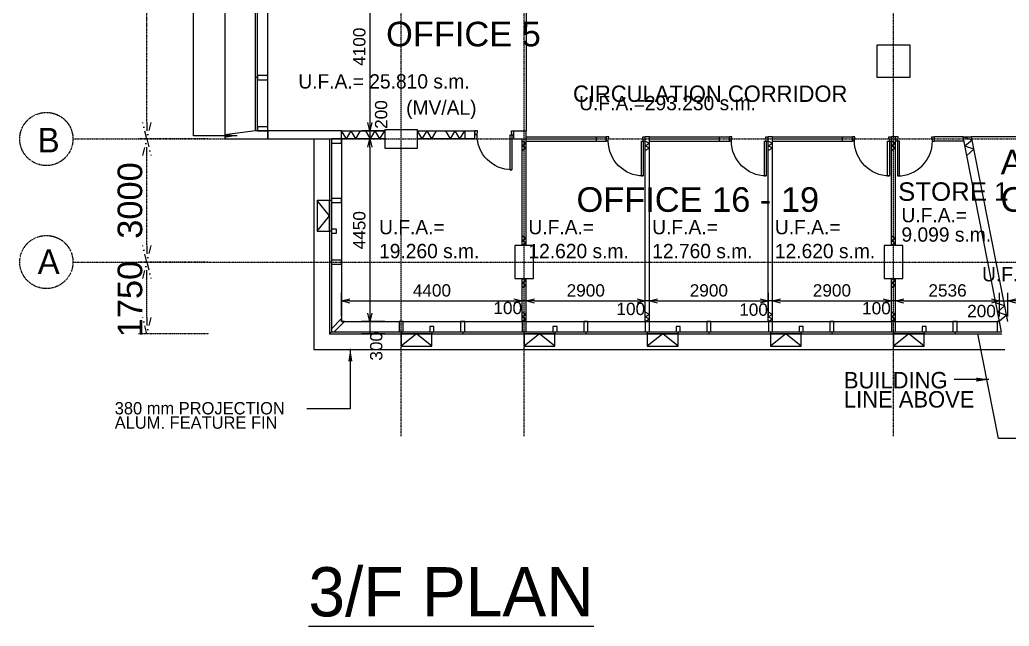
# Model space of a CAD drawing. Header units: millimetres. Extents: x 493 to 50177, y 313 to 55316.
# Drawn here: x 493 to 24610, y 1305 to 16092 of the extents above; entities that cross this region are included whole.
import ezdxf

# ---------------------------------------------------------------- set-up
doc = ezdxf.new("R2010")
doc.units = ezdxf.units.MM
doc.linetypes.add('DASHDOT', pattern=[1, 0.5, -0.25, 0, -0.25])
doc.layers.get('0').update_dxf_attribs({"color": 8})
doc.layers.get('Defpoints').update_dxf_attribs({"color": 8})
for name, color, linetype in [('DLN020__', 8, 'DASHDOT'), ('DLN030', 8, 'Continuous'), ('DLN040__', 8, 'Continuous'), ('DLN041_1', 8, 'Continuous'), ('DLN041__', 8, 'Continuous'), ('DLN061__1', 8, 'Continuous'), ('DLN210__', 8, 'Continuous'), ('DLN220__', 8, 'Continuous'), ('DLN280__', 8, 'Continuous'), ('DLN314__', 8, 'Continuous'), ('DLN324__', 8, 'Continuous'), ('DLN325__', 8, 'Continuous'), ('FITDOOR', 8, 'Continuous')]:
    doc.layers.add(name, color=color, linetype=linetype)
doc.styles.add('SWIS721LT450', font='swissl.ttf')
doc.styles.add('SWIS721LT750', font='swissl.ttf')
doc.styles.add('test_IAS_STRUCTURE$0$A_IAS_GRID$0$Standard', font='txt')
doc.dimstyles.new('INTDIM', dxfattribs={"dimscale": 200, "dimtxt": 2.25, "dimasz": 1.5, "dimexe": 1, "dimexo": 0, "dimgap": 1, "dimtad": 1, "dimdec": 0, "dimrnd": 1, "dimzin": 1, "dimdsep": 46, "dimtxsty": 'SWIS721LT450', "dimcen": 1, "dimclrd": 256, "dimclre": 256, "dimclrt": 256, "dimaunit": 1, "dimadec": 3, "dimazin": 0, "dimtfac": 1, "dimtdec": 0, "dimtix": 1, "dimtmove": 2, "dimatfit": 0, "dimfxl": 1, "dimtolj": 1, "dimtzin": 0, "dimarcsym": 0})

# ---------------------------------------------------------------- blocks, each defined once
blk = doc.blocks.new('DIMARR')
for p, q in [((-1, 0.25), (0, 0)), ((-1, 0), (0, 0)), ((0, 0), (-1, -0.25))]:
    blk.add_line(p, q)
blk = doc.blocks.new('*D235')
at = {"layer": 'Defpoints', "color": 0, "transparency": 16777216}
for p in [(3590, 13185), (5299, 13185), (5299, 10185)]:
    blk.add_point(p, dxfattribs=at)
at = {"layer": 'DLN020__', "lineweight": -2, "transparency": 16777216}
for p, q in [((5099, 13185), (3390, 13185)), ((3590, 10585), (3590, 12785)), ((5099, 10185), (3390, 10185))]:
    blk.add_line(p, q, dxfattribs=at)
at = {"layer": 'DLN020__', "lineweight": -2, "transparency": 16777216, "xscale": 400, "yscale": 400, "zscale": 400}
for p, rotation in [((3590, 13185), 90), ((3590, 10185), 270)]:
    blk.add_blockref('DIMARR', p, dxfattribs=dict(at, rotation=rotation))
at = {"layer": 'DLN020__', "transparency": 16777216, "insert": (3182, 11685), "char_height": 600, "attachment_point": 5, "rotation": 90, "style": 'SWIS721LT450'}
blk.add_mtext('\\A1;3000', dxfattribs=at)
blk = doc.blocks.new('*D236')
at = {"layer": 'Defpoints', "color": 0, "transparency": 16777216}
for p in [(3590, 22185), (5299, 22185), (5299, 13185)]:
    blk.add_point(p, dxfattribs=at)
at = {"layer": 'DLN020__', "lineweight": -2, "transparency": 16777216}
for p, q in [((5099, 22185), (3390, 22185)), ((3590, 13585), (3590, 21785)), ((5099, 13185), (3390, 13185))]:
    blk.add_line(p, q, dxfattribs=at)
at = {"layer": 'DLN020__', "lineweight": -2, "transparency": 16777216, "xscale": 400, "yscale": 400, "zscale": 400}
for p, rotation in [((3590, 22185), 90), ((3590, 13185), 270)]:
    blk.add_blockref('DIMARR', p, dxfattribs=dict(at, rotation=rotation))
at = {"layer": 'DLN020__', "transparency": 16777216, "insert": (3182, 17685), "char_height": 600, "attachment_point": 5, "rotation": 90, "style": 'SWIS721LT450'}
blk.add_mtext('\\A1;9000', dxfattribs=at)
blk = doc.blocks.new('*D243')
at = {"layer": 'Defpoints', "color": 0, "transparency": 16777216}
for p in [(3590, 10185), (5299, 10185), (5299, 8435)]:
    blk.add_point(p, dxfattribs=at)
at = {"layer": 'DLN020__', "lineweight": -2, "transparency": 16777216}
for p, q in [((5099, 10185), (3390, 10185)), ((3590, 8835), (3590, 9785)), ((5099, 8435), (3390, 8435))]:
    blk.add_line(p, q, dxfattribs=at)
at = {"layer": 'DLN020__', "lineweight": -2, "transparency": 16777216, "xscale": 400, "yscale": 400, "zscale": 400}
for p, rotation in [((3590, 10185), 90), ((3590, 8435), 270)]:
    blk.add_blockref('DIMARR', p, dxfattribs=dict(at, rotation=rotation))
at = {"layer": 'DLN020__', "transparency": 16777216, "insert": (3182, 9282), "char_height": 600, "attachment_point": 5, "rotation": 90, "style": 'SWIS721LT450'}
blk.add_mtext('\\A1;1750', dxfattribs=at)
blk = doc.blocks.new('DR1CR2')
at = {"layer": 'FITDOOR'}
for p, q in [((-50, 0), (-50, -50)), ((-50, 0), (0, 0)), ((0, 0), (0, -25)), ((-62.5, -50), (-50, -50)), ((-62.5, -50), (-62.5, -100)), ((-62.5, -100), (0, -100)), ((-12, -25), (0, -25)), ((-12, -75), (0, -75)), ((0, -75), (0, -100))]:
    blk.add_line(p, q, dxfattribs=at)
blk = doc.blocks.new('DR1AD')
at = {"layer": 'FITDOOR'}
for p, q in [((-45, 1), (0, 1)), ((-45, 1), (-45, 0)), ((0, 0), (0, 1)), ((-45, 0), (0, 0))]:
    blk.add_line(p, q, dxfattribs=at)
blk = doc.blocks.new('DR1AM')
at = {"layer": 'FITDOOR'}
blk.add_arc((0, 0), 1, 90, 180, dxfattribs=at)
blk = doc.blocks.new('DR1CL2')
at = {"layer": 'FITDOOR'}
for p, q in [((50, 0), (0, 0)), ((0, 0), (0, -25)), ((50, 0), (50, -50)), ((12, -25), (0, -25)), ((0, -75), (0, -100)), ((12, -75), (0, -75)), ((62.5, -100), (0, -100)), ((62.5, -50), (50, -50)), ((62.5, -50), (62.5, -100))]:
    blk.add_line(p, q, dxfattribs=at)
blk = doc.blocks.new('*D287')
at = {"layer": 'Defpoints', "color": 0, "transparency": 16777216}
for p in [(24375, 9236), (21839, 8654), (24375, 8654)]:
    blk.add_point(p, dxfattribs=at)
at = {"layer": 'DLN030', "lineweight": -2, "transparency": 16777216}
for p, q in [((21839, 8854), (21839, 9436)), ((24375, 8854), (24375, 9436)), ((22039, 9236), (24175, 9236))]:
    blk.add_line(p, q, dxfattribs=at)
at = {"layer": 'DLN030', "lineweight": -2, "transparency": 16777216, "xscale": 200, "yscale": 200, "zscale": 200, "rotation": 180}
blk.add_blockref('DIMARR', (21839, 9236), dxfattribs=at)
at = {"layer": 'DLN030', "lineweight": -2, "transparency": 16777216, "xscale": 200, "yscale": 200, "zscale": 200}
blk.add_blockref('DIMARR', (24375, 9236), dxfattribs=at)
at = {"layer": 'DLN030', "transparency": 16777216, "insert": (23107, 9491), "char_height": 300, "attachment_point": 5, "style": 'SWIS721LT450'}
blk.add_mtext('\\A1;2536', dxfattribs=at)
blk = doc.blocks.new('*D289')
at = {"layer": 'Defpoints', "color": 0, "transparency": 16777216}
for p in [(21739, 9236), (18839, 8654), (21739, 8654)]:
    blk.add_point(p, dxfattribs=at)
at = {"layer": 'DLN030', "lineweight": -2, "transparency": 16777216}
for p, q in [((18839, 8854), (18839, 9436)), ((21739, 8854), (21739, 9436)), ((19039, 9236), (21539, 9236))]:
    blk.add_line(p, q, dxfattribs=at)
at = {"layer": 'DLN030', "lineweight": -2, "transparency": 16777216, "xscale": 200, "yscale": 200, "zscale": 200, "rotation": 180}
blk.add_blockref('DIMARR', (18839, 9236), dxfattribs=at)
at = {"layer": 'DLN030', "lineweight": -2, "transparency": 16777216, "xscale": 200, "yscale": 200, "zscale": 200}
blk.add_blockref('DIMARR', (21739, 9236), dxfattribs=at)
at = {"layer": 'DLN030', "transparency": 16777216, "insert": (20289, 9491), "char_height": 300, "attachment_point": 5, "style": 'SWIS721LT450'}
blk.add_mtext('\\A1;2900', dxfattribs=at)
blk = doc.blocks.new('*D290')
at = {"layer": 'Defpoints', "color": 0, "transparency": 16777216}
for p in [(18739, 9236), (15839, 8654), (18739, 8654)]:
    blk.add_point(p, dxfattribs=at)
at = {"layer": 'DLN030', "lineweight": -2, "transparency": 16777216}
for p, q in [((15839, 8854), (15839, 9436)), ((18739, 8854), (18739, 9436)), ((16039, 9236), (18539, 9236))]:
    blk.add_line(p, q, dxfattribs=at)
at = {"layer": 'DLN030', "lineweight": -2, "transparency": 16777216, "xscale": 200, "yscale": 200, "zscale": 200, "rotation": 180}
blk.add_blockref('DIMARR', (15839, 9236), dxfattribs=at)
at = {"layer": 'DLN030', "lineweight": -2, "transparency": 16777216, "xscale": 200, "yscale": 200, "zscale": 200}
blk.add_blockref('DIMARR', (18739, 9236), dxfattribs=at)
at = {"layer": 'DLN030', "transparency": 16777216, "insert": (17289, 9491), "char_height": 300, "attachment_point": 5, "style": 'SWIS721LT450'}
blk.add_mtext('\\A1;2900', dxfattribs=at)
blk = doc.blocks.new('*D291')
at = {"layer": 'Defpoints', "color": 0, "transparency": 16777216}
for p in [(15739, 9236), (12839, 8654), (15739, 8654)]:
    blk.add_point(p, dxfattribs=at)
at = {"layer": 'DLN030', "lineweight": -2, "transparency": 16777216}
for p, q in [((12839, 8854), (12839, 9436)), ((15739, 8854), (15739, 9436)), ((13039, 9236), (15539, 9236))]:
    blk.add_line(p, q, dxfattribs=at)
at = {"layer": 'DLN030', "lineweight": -2, "transparency": 16777216, "xscale": 200, "yscale": 200, "zscale": 200, "rotation": 180}
blk.add_blockref('DIMARR', (12839, 9236), dxfattribs=at)
at = {"layer": 'DLN030', "lineweight": -2, "transparency": 16777216, "xscale": 200, "yscale": 200, "zscale": 200}
blk.add_blockref('DIMARR', (15739, 9236), dxfattribs=at)
at = {"layer": 'DLN030', "transparency": 16777216, "insert": (14289, 9491), "char_height": 300, "attachment_point": 5, "style": 'SWIS721LT450'}
blk.add_mtext('\\A1;2900', dxfattribs=at)
blk = doc.blocks.new('*D292')
at = {"layer": 'Defpoints', "color": 0, "transparency": 16777216}
for p in [(21739, 9236), (21739, 8654), (21839, 8654)]:
    blk.add_point(p, dxfattribs=at)
at = {"layer": 'DLN030', "lineweight": -2, "transparency": 16777216}
for p, q in [((21739, 8854), (21739, 9436)), ((21839, 8854), (21839, 9436)), ((21839, 9236), (21739, 9236))]:
    blk.add_line(p, q, dxfattribs=at)
at = {"layer": 'DLN030', "transparency": 16777216, "insert": (21374, 9057), "char_height": 300, "attachment_point": 5, "style": 'SWIS721LT450'}
blk.add_mtext('\\A1;100', dxfattribs=at)
blk = doc.blocks.new('*D293')
at = {"layer": 'Defpoints', "color": 0, "transparency": 16777216}
for p in [(18739, 9236), (18739, 8654), (18839, 8654)]:
    blk.add_point(p, dxfattribs=at)
at = {"layer": 'DLN030', "lineweight": -2, "transparency": 16777216}
for p, q in [((18739, 8854), (18739, 9436)), ((18839, 8854), (18839, 9436)), ((18839, 9236), (18739, 9236))]:
    blk.add_line(p, q, dxfattribs=at)
at = {"layer": 'DLN030', "transparency": 16777216, "insert": (18379, 9022), "char_height": 300, "attachment_point": 5, "style": 'SWIS721LT450'}
blk.add_mtext('\\A1;100', dxfattribs=at)
blk = doc.blocks.new('*D294')
at = {"layer": 'Defpoints', "color": 0, "transparency": 16777216}
for p in [(15739, 9236), (15739, 8654), (15839, 8654)]:
    blk.add_point(p, dxfattribs=at)
at = {"layer": 'DLN030', "lineweight": -2, "transparency": 16777216}
for p, q in [((15739, 8854), (15739, 9436)), ((15839, 8854), (15839, 9436)), ((15839, 9236), (15739, 9236))]:
    blk.add_line(p, q, dxfattribs=at)
at = {"layer": 'DLN030', "transparency": 16777216, "insert": (15386, 9040), "char_height": 300, "attachment_point": 5, "style": 'SWIS721LT450'}
blk.add_mtext('\\A1;100', dxfattribs=at)
blk = doc.blocks.new('*D295')
at = {"layer": 'Defpoints', "color": 0, "transparency": 16777216}
for p in [(12739, 9236), (12739, 8654), (12839, 8654)]:
    blk.add_point(p, dxfattribs=at)
at = {"layer": 'DLN030', "lineweight": -2, "transparency": 16777216}
for p, q in [((12739, 8854), (12739, 9436)), ((12839, 8854), (12839, 9436)), ((12839, 9236), (12739, 9236))]:
    blk.add_line(p, q, dxfattribs=at)
at = {"layer": 'DLN030', "transparency": 16777216, "insert": (12387, 9063), "char_height": 300, "attachment_point": 5, "style": 'SWIS721LT450'}
blk.add_mtext('\\A1;100', dxfattribs=at)
blk = doc.blocks.new('*D296')
at = {"layer": 'Defpoints', "color": 0, "transparency": 16777216}
for p in [(12739, 9236), (8339, 8654), (12739, 8654)]:
    blk.add_point(p, dxfattribs=at)
at = {"layer": 'DLN030', "lineweight": -2, "transparency": 16777216}
for p, q in [((8339, 8854), (8339, 9436)), ((12739, 8854), (12739, 9436)), ((8539, 9236), (12539, 9236))]:
    blk.add_line(p, q, dxfattribs=at)
at = {"layer": 'DLN030', "lineweight": -2, "transparency": 16777216, "xscale": 200, "yscale": 200, "zscale": 200, "rotation": 180}
blk.add_blockref('DIMARR', (8339, 9236), dxfattribs=at)
at = {"layer": 'DLN030', "lineweight": -2, "transparency": 16777216, "xscale": 200, "yscale": 200, "zscale": 200}
blk.add_blockref('DIMARR', (12739, 9236), dxfattribs=at)
at = {"layer": 'DLN030', "transparency": 16777216, "insert": (10539, 9491), "char_height": 300, "attachment_point": 5, "style": 'SWIS721LT450'}
blk.add_mtext('\\A1;4400', dxfattribs=at)
blk = doc.blocks.new('*D315')
at = {"layer": 'Defpoints', "color": 0, "transparency": 16777216}
for p in [(9590, 17485), (9024, 13385), (9590, 13385)]:
    blk.add_point(p, dxfattribs=at)
at = {"layer": 'DLN030', "lineweight": -2, "transparency": 16777216}
for p, q in [((9390, 17485), (8824, 17485)), ((9024, 17285), (9024, 13585)), ((9390, 13385), (8824, 13385))]:
    blk.add_line(p, q, dxfattribs=at)
at = {"layer": 'DLN030', "lineweight": -2, "transparency": 16777216, "xscale": 200, "yscale": 200, "zscale": 200}
for p, rotation in [((9024, 17485), 90), ((9024, 13385), 270)]:
    blk.add_blockref('DIMARR', p, dxfattribs=dict(at, rotation=rotation))
at = {"layer": 'DLN030', "transparency": 16777216, "insert": (8770, 15435), "char_height": 300, "attachment_point": 5, "rotation": 90, "style": 'SWIS721LT450'}
blk.add_mtext('\\A1;4100', dxfattribs=at)
blk = doc.blocks.new('*D316')
at = {"layer": 'Defpoints', "color": 0, "transparency": 16777216}
for p in [(9590, 13385), (9024, 13185), (9590, 13185)]:
    blk.add_point(p, dxfattribs=at)
at = {"layer": 'DLN030', "lineweight": -2, "transparency": 16777216}
for p, q in [((9390, 13385), (8824, 13385)), ((9024, 13385), (9024, 13185)), ((9390, 13185), (8824, 13185))]:
    blk.add_line(p, q, dxfattribs=at)
at = {"layer": 'DLN030', "transparency": 16777216, "insert": (9303, 13781), "char_height": 300, "attachment_point": 5, "rotation": 90, "style": 'SWIS721LT450'}
blk.add_mtext('\\A1;200', dxfattribs=at)
blk = doc.blocks.new('*D317')
at = {"layer": 'Defpoints', "color": 0, "transparency": 16777216}
for p in [(9590, 13185), (9024, 8735), (9590, 8735)]:
    blk.add_point(p, dxfattribs=at)
at = {"layer": 'DLN030', "lineweight": -2, "transparency": 16777216}
for p, q in [((9390, 13185), (8824, 13185)), ((9024, 12985), (9024, 8935)), ((9390, 8735), (8824, 8735))]:
    blk.add_line(p, q, dxfattribs=at)
at = {"layer": 'DLN030', "lineweight": -2, "transparency": 16777216, "xscale": 200, "yscale": 200, "zscale": 200}
for p, rotation in [((9024, 13185), 90), ((9024, 8735), 270)]:
    blk.add_blockref('DIMARR', p, dxfattribs=dict(at, rotation=rotation))
at = {"layer": 'DLN030', "transparency": 16777216, "insert": (8770, 10960), "char_height": 300, "attachment_point": 5, "rotation": 90, "style": 'SWIS721LT450'}
blk.add_mtext('\\A1;4450', dxfattribs=at)
blk = doc.blocks.new('*D318')
at = {"layer": 'Defpoints', "color": 0, "transparency": 16777216}
for p in [(9590, 8735), (9024, 8435), (9590, 8435)]:
    blk.add_point(p, dxfattribs=at)
at = {"layer": 'DLN030', "lineweight": -2, "transparency": 16777216}
for p, q in [((9390, 8735), (8824, 8735)), ((9024, 8735), (9024, 8435)), ((9390, 8435), (8824, 8435))]:
    blk.add_line(p, q, dxfattribs=at)
at = {"layer": 'DLN030', "transparency": 16777216, "insert": (9183, 8130), "char_height": 300, "attachment_point": 5, "rotation": 90, "style": 'SWIS721LT450'}
blk.add_mtext('\\A1;300', dxfattribs=at)
blk = doc.blocks.new('*D327')
at = {"layer": 'Defpoints', "color": 0, "transparency": 16777216}
for p in [(24575, 9236), (24575, 8970), (28675, 8771)]:
    blk.add_point(p, dxfattribs=at)
at = {"layer": 'DLN030', "lineweight": -2, "transparency": 16777216}
for p, q in [((24575, 9170), (24575, 9436)), ((28675, 8971), (28675, 9436)), ((28475, 9236), (24775, 9236))]:
    blk.add_line(p, q, dxfattribs=at)
at = {"layer": 'DLN030', "lineweight": -2, "transparency": 16777216, "xscale": 200, "yscale": 200, "zscale": 200, "rotation": 180}
blk.add_blockref('DIMARR', (24575, 9236), dxfattribs=at)
at = {"layer": 'DLN030', "lineweight": -2, "transparency": 16777216, "xscale": 200, "yscale": 200, "zscale": 200}
blk.add_blockref('DIMARR', (28675, 9236), dxfattribs=at)
at = {"layer": 'DLN030', "transparency": 16777216, "insert": (26625, 9491), "char_height": 300, "attachment_point": 5, "style": 'SWIS721LT450'}
blk.add_mtext('\\A1;4100', dxfattribs=at)
blk = doc.blocks.new('*D333')
at = {"layer": 'Defpoints', "color": 0, "transparency": 16777216}
for p in [(24575, 9236), (24375, 8654), (24575, 8654)]:
    blk.add_point(p, dxfattribs=at)
at = {"layer": 'DLN030', "lineweight": -2, "transparency": 16777216}
for p, q in [((24375, 8854), (24375, 9436)), ((24575, 8854), (24575, 9436)), ((24375, 9236), (24575, 9236))]:
    blk.add_line(p, q, dxfattribs=at)
at = {"layer": 'DLN030', "transparency": 16777216, "insert": (23935, 8988), "char_height": 300, "attachment_point": 5, "style": 'SWIS721LT450'}
blk.add_mtext('\\A1;200', dxfattribs=at)
blk = doc.blocks.new('A$C75032E79')
at = {"layer": 'DLN314__', "ltscale": 0.05}
blk.add_lwpolyline([(-750, 0), (0, 0), (0, 300), (-750, 300)], close=True, dxfattribs=at)
blk.add_lwpolyline([(-750, 300), (-375, 0), (0, 300)], dxfattribs=at)
blk = doc.blocks.new('MAGENTA')
at = {"layer": 'DLN314__'}
blk.add_line((-212508, -468222), (-212508, -468172), dxfattribs=at)
blk.add_lwpolyline([(-212458, -468472), (-212458, -468222), (-212558, -468222), (-212558, -468472)], close=True, dxfattribs=at)
blk = doc.blocks.new('MAGENTA-3')
at = {"layer": 'DLN314__'}
blk.add_line((-214208, -468222), (-214258, -468172), dxfattribs=at)
blk.add_lwpolyline([(-213958, -468543), (-213958, -468472), (-213887, -468472), (-214137, -468222), (-214208, -468222), (-214208, -468293)], close=True, dxfattribs=at)
blk = doc.blocks.new('MAGETA-2')
at = {"layer": 'DLN314__'}
blk.add_line((-211908, -468637), (-211908, -468587), dxfattribs=at)
blk.add_lwpolyline([(-211858, -468762), (-211858, -468637), (-211958, -468637), (-211958, -468762)], close=True, dxfattribs=at)
blk = doc.blocks.new('w')
at = {"layer": 'DLN061__1'}
for p, q in [((-380707, -515975), (-380854, -515719)), ((-380707, -515975), (-380559, -515719)), ((-380411, -515975), (-380559, -515719)), ((-380411, -515975), (-380263, -515719))]:
    blk.add_line(p, q, dxfattribs=at)

msp = doc.modelspace()

# ---------------------------------------------------------------- linework, layer by layer
at = {"layer": 'DLN020__'}
for p, q in [((9788.6, 5935), (9788.6, 51185)), ((9788.6, 5935), (9788.6, 51185)), ((12788.6, 5935), (12788.6, 51185)), ((21788.6, 5935), (21788.6, 51185)), ((1788.6, 13185), (45540.1, 13185)), ((1788.6, 10185), (45540.1, 10185))]:
    msp.add_line(p, q, dxfattribs=at)
for centre in [(1141, 13185), (1141, 10185)]:
    msp.add_circle(centre, 647.6, dxfattribs=at)
at = {"layer": 'DLN210__'}
msp.add_line((5488.6, 17585), (5488.6, 13285.7), dxfattribs=at)
msp.add_lwpolyline([(6538.6, 13385), (6288.6, 13385), (6238.6, 13385), (5488.6, 13285.7), (5488.6, 13185), (6538.6, 13185)], close=True, dxfattribs=at)
at = {"layer": 'DLN220__', "ltscale": 0.05}
for p, q in [((12838.6, 17485), (12838.6, 13385)), ((27366.7, 13235), (23691.3, 13235)), ((24348.6, 5884.8), (23848.6, 8435)), ((24928.6, 5885), (24348.6, 5884.8))]:
    msp.add_line(p, q, dxfattribs=at)
at = {"layer": 'DLN220__'}
for p, q in [((8338.6, 13385), (9388.6, 13385)), ((10188.6, 13385), (11588.6, 13385)), ((11338.6, 13385), (11338.6, 13185)), ((11588.6, 13185), (11588.6, 13385)), ((12538.6, 13385), (12838.6, 13385)), ((12538.6, 13185), (12538.6, 13385)), ((12838.6, 10585), (12838.6, 13385)), ((9388.6, 13185), (8338.6, 13185)), ((11588.6, 13185), (10188.6, 13185)), ((12538.6, 13185), (12738.6, 13185)), ((12738.6, 10585), (12738.6, 13185)), ((14538.6, 13235), (14788.6, 13235)), ((14538.6, 13235), (14538.6, 13135)), ((14538.6, 13135), (14788.6, 13135)), ((14788.6, 13135), (14788.6, 13235)), ((14788.6, 13135), (14788.6, 13235)), ((14788.6, 13235), (14788.6, 13135)), ((14788.6, 13235), (14788.6, 13135)), ((15838.6, 13235), (15738.6, 13235)), ((15738.6, 8735), (15738.6, 13235)), ((15838.6, 8735), (15838.6, 13235)), ((17538.6, 13235), (17788.6, 13235)), ((17538.6, 13235), (17538.6, 13135)), ((17538.6, 13135), (17788.6, 13135)), ((17788.6, 13135), (17788.6, 13235)), ((17788.6, 13235), (17788.6, 13135)), ((17788.6, 13235), (17788.6, 13135)), ((18838.6, 13235), (18738.6, 13235)), ((18738.6, 8735), (18738.6, 13235)), ((18838.6, 8735), (18838.6, 13235)), ((20538.6, 13235), (20788.6, 13235)), ((20538.6, 13235), (20538.6, 13135)), ((20538.6, 13135), (20788.6, 13135)), ((20788.6, 13135), (20788.6, 13235)), ((20788.6, 13235), (20788.6, 13135)), ((20788.6, 13235), (20788.6, 13135)), ((21838.6, 13235), (21738.6, 13235)), ((21738.6, 10585), (21738.6, 13235)), ((21838.6, 10585), (21838.6, 13235)), ((23487.5, 13235), (22788.6, 13235)), ((22788.6, 13135), (22788.6, 13235)), ((23507.1, 13135), (22788.6, 13135)), ((24369.8, 8735), (23487.5, 13235)), ((23487.5, 13235), (23691.3, 13235)), ((24573.6, 8735), (23691.3, 13235)), ((12738.6, 8735), (12738.6, 9785)), ((12838.6, 8735), (12838.6, 9785)), ((21738.6, 8735), (21738.6, 9785)), ((21838.6, 8735), (21838.6, 9785))]:
    msp.add_line(p, q, dxfattribs=at)
at = {"layer": 'DLN280__'}
for points in [[(21388.6, 15485), (22188.6, 15485), (22188.6, 14685), (21388.6, 14685)], [(8338.6, 13385), (6538.6, 13385), (6538.6, 13185), (8338.6, 13185)], [(10188.6, 13410), (9388.6, 13410), (9388.6, 12960), (10188.6, 12960)], [(12563.6, 10585), (12563.6, 9785), (13013.6, 9785), (13013.6, 10585)], [(21563.6, 10585), (21563.6, 9785), (22013.6, 9785), (22013.6, 10585)]]:
    msp.add_lwpolyline(points, close=True, dxfattribs=at)
at = {"layer": 'DLN314__'}
for p, q in [((6238.6, 13385), (6238.6, 17485)), ((6288.6, 13385), (6288.6, 17385)), ((6538.6, 13385), (6538.6, 17485)), ((7658.6, 13185), (7658.6, 8055)), ((8038.6, 13185), (8038.6, 8435)), ((8088.6, 13185), (8088.6, 8485)), ((8338.6, 13185), (8338.6, 8735)), ((8338.6, 8735), (24369.8, 8735)), ((8088.6, 8485), (24418.8, 8485)), ((8038.6, 8435), (24428.6, 8435)), ((7658.6, 8055), (24503.2, 8055))]:
    msp.add_line(p, q, dxfattribs=at)
for points in [[(6538.6, 13485), (6288.6, 13485), (6288.6, 13385), (6538.6, 13385)], [(8338.6, 13185), (8088.6, 13185), (8088.6, 13085), (8338.6, 13085)], [(24319.8, 8735), (24319.8, 8485), (24418.8, 8485), (24369.8, 8735)]]:
    msp.add_lwpolyline(points, close=True, dxfattribs=at)
at = {"layer": 'DLN324__'}
for p, q in [((12838.6, 13235), (14538.6, 13235)), ((12838.6, 13185), (14538.6, 13185)), ((12838.6, 13135), (14538.6, 13135)), ((15838.6, 13235), (17538.6, 13235)), ((15838.6, 13185), (17538.6, 13185)), ((15838.6, 13135), (17538.6, 13135)), ((18838.6, 13235), (20538.6, 13235)), ((18838.6, 13185), (20538.6, 13185)), ((18838.6, 13135), (20538.6, 13135))]:
    msp.add_line(p, q, dxfattribs=at)

# ---------------------------------------------------------------- block references
at = {"layer": 'DLN061__1', "xscale": 0.78125, "yscale": 0.78125, "zscale": 0.78125}
for p in [(305881.2, 416290.8), (306469.3, 416290.8), (307731.2, 416290.8), (308419.3, 416290.8)]:
    msp.add_blockref('w', p, dxfattribs=at)
at = {"layer": 'DLN061__1'}
for p, xscale, yscale, zscale, rotation in [((-429055.8, 227231.9), 0.7812500000071383, 0.7812500000071383, 0.7812500000071383, 101.0946761573562), ((-188714.3, 161675.3), 0.390625, 0.390625, 0.390625, 90), ((-185714.3, 161675.3), 0.390625, 0.390625, 0.390625, 90), ((-182714.3, 161675.3), 0.390625, 0.390625, 0.390625, 90), ((-179714.3, 161675.3), 0.390625, 0.390625, 0.390625, 90), ((-188714.3, 159356.3), 0.390625, 0.390625, 0.390625, 90), ((-179714.3, 159356.3), 0.390625, 0.390625, 0.390625, 90), ((-188714.3, 158325.3), 0.390625, 0.390625, 0.390625, 90), ((-179714.3, 158325.3), 0.390625, 0.390625, 0.390625, 90), ((-428262.3, 223185.2), 0.7812500000071383, 0.7812500000071383, 0.7812500000071383, 101.0946761573562), ((-188714.3, 157506.3), 0.390625, 0.390625, 0.390625, 90), ((-185714.3, 157506.3), 0.390625, 0.390625, 0.390625, 90), ((-182714.3, 157506.3), 0.390625, 0.390625, 0.390625, 90), ((-179714.3, 157506.3), 0.390625, 0.390625, 0.390625, 90)]:
    msp.add_blockref('w', p, dxfattribs=dict(at, xscale=xscale, yscale=yscale, zscale=zscale, rotation=rotation))
at = {"layer": 'DLN314__'}
for name, p, rotation in [('MAGENTA', (-461933.3, 227188.6), 90), ('MAGENTA', (-460133.3, 224192.5), 90), ('MAGETA-2', (-460548.2, 222842.8), 90), ('MAGENTA', (-460133.3, 222692.5), 90), ('MAGENTA-3', (-460133.3, 222692.5), 89.99999985235718), ('MAGENTA', (-202718.9, -459737), 180), ('MAGENTA', (-201218.9, -459737), 180), ('MAGENTA', (-199718.9, -459737), 180), ('MAGENTA', (-198218.9, -459737), 180), ('MAGENTA', (-196718.9, -459737), 180), ('MAGENTA', (-195218.9, -459737), 180), ('MAGENTA', (-193718.9, -459737), 180), ('MAGENTA', (-192218.9, -459737), 180), ('MAGENTA', (-190718.9, -459737), 180), ('MAGENTA', (-189218.9, -459737), 180), ('MAGETA-2', (-201369.1, -460151.8), 180), ('MAGETA-2', (-198369.1, -460151.8), 180), ('MAGETA-2', (-195369.1, -460151.8), 180), ('MAGETA-2', (-192369.1, -460151.8), 180), ('MAGETA-2', (-189369.1, -460151.8), 180)]:
    msp.add_blockref(name, p, dxfattribs=dict(at, rotation=rotation))
at = {"layer": 'DLN314__', "ltscale": 0.05}
for p, rotation in [((8038.6, 11685), 90), ((9788.6, 8435), 180), ((12788.6, 8435), 180), ((15788.6, 8435), 180), ((18788.6, 8435), 180), ((21788.6, 8435), 180)]:
    msp.add_blockref('A$C75032E79', p, dxfattribs=dict(at, rotation=rotation))
at = {"layer": 'DLN325__', "xscale": -1, "rotation": 180}
for name, p in [('DR1CL2', (11588.6, 13285)), ('DR1CR2', (12538.6, 13285)), ('DR1CL2', (14788.6, 13135)), ('DR1CR2', (15738.6, 13135)), ('DR1CL2', (17788.6, 13135)), ('DR1CR2', (18738.6, 13135)), ('DR1CL2', (20788.6, 13135)), ('DR1CR2', (21738.6, 13135))]:
    msp.add_blockref(name, p, dxfattribs=at)
at = {"layer": 'DLN325__', "yscale": 850, "zscale": 850}
for p, xscale, rotation in [((12488.6, 13285), -850, 180), ((15688.6, 13135), -850, 180), ((18688.6, 13135), -850, 180), ((21688.6, 13135), -850, 180), ((21888.6, 13135), 850, 179.9999999999922)]:
    msp.add_blockref('DR1AM', p, dxfattribs=dict(at, xscale=xscale, rotation=rotation))
at = {"layer": 'DLN325__', "xscale": -1, "yscale": 850, "rotation": 180}
for p in [(12488.6, 13285), (15688.6, 13135), (18688.6, 13135), (21688.6, 13135)]:
    msp.add_blockref('DR1AD', p, dxfattribs=at)
at = {"layer": 'DLN325__', "rotation": 180}
for name, p in [('DR1CR2', (21838.6, 13135)), ('DR1CL2', (22788.6, 13135))]:
    msp.add_blockref(name, p, dxfattribs=at)
at = {"layer": 'DLN325__', "yscale": 850, "rotation": 180}
msp.add_blockref('DR1AD', (21888.6, 13135), dxfattribs=at)

# ---------------------------------------------------------------- texts
at = {"layer": 'DLN020__', "char_height": 600, "width": 17069.008, "attachment_point": 1, "style": 'test_IAS_STRUCTURE$0$A_IAS_GRID$0$Standard'}
for s, insert in [('B', (930.1, 13455.8)), ('A', (930.1, 10493.6))]:
    msp.add_mtext(s, dxfattribs=dict(at, insert=insert))
at = {"layer": 'DLN040__', "attachment_point": 7, "line_spacing_factor": 0.7, "style": 'SWIS721LT750'}
for s, insert, char_height, width in [('{\\fUnivers|b0|i0|c0|p34;BUILDING LINE ABOVE}', (20581.1, 6631.7), 400, 3379.367), ('{\\fUnivers|b0|i0|c0|p34;380 mm PROJECTION ALUM. FEATURE FIN}', (2807.3, 6115.7), 300, 4867.131)]:
    msp.add_mtext(s, dxfattribs=dict(at, insert=insert, char_height=char_height, width=width))
at = {"layer": 'DLN040__', "insert": (7529.2, 1527.9), "char_height": 1200, "width": 36695.579, "attachment_point": 7, "style": 'SWIS721LT750'}
msp.add_mtext('{\\fUnivers|b0|i0|c0|p34;\\L3/F PLAN}', dxfattribs=at)
at = {"layer": 'DLN041_1', "style": 'SWIS721LT750'}
for s, p in [('OFFICE 5', (9421.8, 15443.5)), ('ANCILLARY', (24401.4, 12323.6)), ('OFFICE 16 - 19', (14062.6, 11408.9)), ('OFFICE 4', (24401.4, 11410.6))]:
    msp.add_text(s, height=600, dxfattribs=at).set_placement(p)
at = {"layer": 'DLN041_1', "char_height": 350, "attachment_point": 7, "style": 'SWIS721LT750'}
for s, insert, width in [('{\\fUnivers|b0|i0|c0|p34;U.F.A.= 25.810 s.m.}', (7282.3, 14410.3), 7280.208), ('{\\fUnivers|b0|i0|c0|p34;U.F.A.=293.230 s.m.}', (14129.1, 13880.7), 7280.208), ('{\\fUnivers|b0|i0|c0|p34;(MV/AL)}', (9910.3, 13669.9), 9007.441), ('{\\fUnivers|b0|i0|c0|p34;U.F.A.= }', (21984, 11149.3), 7280.208), ('{\\fUnivers|b0|i0|c0|p34;U.F.A.= \\P19.260 s.m.}', (9251, 10273.2), 3069.175), ('{\\fUnivers|b0|i0|c0|p34;U.F.A.= \\P12.620 s.m.}', (12891.6, 10273.2), 3069.175), ('{\\fUnivers|b0|i0|c0|p34;U.F.A.= \\P12.760 s.m.}', (15908.8, 10273.2), 3069.175), ('{\\fUnivers|b0|i0|c0|p34;U.F.A.= \\P12.620 s.m.}', (18898.6, 10273.2), 3069.175), ('{\\fUnivers|b0|i0|c0|p34;9.099 s.m.}', (21984, 10676.1), 7280.208), ('{\\fUnivers|b0|i0|c0|p34;U.F.A.= 25.782 s.m.}', (23947.7, 9708.7), 7280.208)]:
    msp.add_mtext(s, dxfattribs=dict(at, insert=insert, width=width))
at = {"layer": 'DLN041__', "style": 'SWIS721LT750'}
msp.add_text('STORE 1', height=450, dxfattribs=at).set_placement((21902.3, 11677.7))
at = {"layer": 'DLN041__', "insert": (13978.4, 14083.5), "char_height": 400, "width": 14620.35, "attachment_point": 7, "style": 'SWIS721LT750'}
msp.add_mtext('{\\fUnivers|b0|i0|c0|p34;CIRCULATION CORRIDOR }', dxfattribs=at)

# ---------------------------------------------------------------- dimensions: what is measured, and where the dimension line sits
at = {"layer": 'DLN020__'}
for base, p1, p2, picture, middle in [((3590.4, 22185), (5298.7, 13185), (5298.7, 22185), '*D236', (3182.1, 17685)), ((3590.4, 13185), (5298.7, 10185), (5298.7, 13185), '*D235', (3182.1, 11685))]:
    dim = msp.add_linear_dim(base=base, p1=p1, p2=p2, angle=90, dimstyle='INTDIM', override={"dimscale": 1, "dimtxt": 600, "dimasz": 400, "dimexe": 200, "dimexo": 200, "dimgap": 100, "dimrnd": 0, "dimzin": 0, "dimblk": 'DIMARR', "dimcen": 200, "dimclrt": 256}, dxfattribs=at)
    dim.commit()
    dim.dimension.update_dxf_attribs({"geometry": picture, "text_midpoint": middle})
dim = msp.add_linear_dim(base=(3590.4, 10185), p1=(5298.7, 8435), p2=(5298.7, 10185), angle=90, dimstyle='INTDIM', override={"dimscale": 1, "dimtxt": 600, "dimasz": 400, "dimexe": 200, "dimexo": 200, "dimgap": 100, "dimrnd": 0, "dimzin": 0, "dimblk": 'DIMARR', "dimcen": 200, "dimclrt": 256}, dxfattribs=at)
dim.commit()
dim.dimension.update_dxf_attribs({"geometry": '*D243', "text_midpoint": (3182.1, 9281.6), "dimtype": 160})
at = {"layer": 'DLN030'}
for base, p1, p2, picture, middle in [((9023.8, 13385), (9590.3, 17485), (9590.3, 13385), '*D315', (8769.6, 15435)), ((9023.8, 8735), (9590.3, 13185), (9590.3, 8735), '*D317', (8769.6, 10960))]:
    dim = msp.add_linear_dim(base=base, p1=p1, p2=p2, angle=90, dimstyle='INTDIM', override={"dimscale": 1, "dimtxt": 300, "dimasz": 200, "dimexe": 200, "dimexo": 200, "dimgap": 100, "dimrnd": 0, "dimzin": 0, "dimblk": 'DIMARR', "dimcen": 200, "dimclrt": 256}, dxfattribs=at)
    dim.commit()
    dim.dimension.update_dxf_attribs({"geometry": picture, "text_midpoint": middle})
for base, p1, p2, picture, middle in [((9023.8, 13185), (9590.3, 13385), (9590.3, 13185), '*D316', (9302.5, 13780.9)), ((9023.8, 8435), (9590.3, 8735), (9590.3, 8435), '*D318', (9182.8, 8130.2))]:
    dim = msp.add_linear_dim(base=base, p1=p1, p2=p2, angle=90, dimstyle='INTDIM', override={"dimscale": 1, "dimtxt": 300, "dimasz": 200, "dimexe": 200, "dimexo": 200, "dimgap": 100, "dimrnd": 0, "dimzin": 0, "dimblk": 'DIMARR', "dimcen": 200, "dimclrt": 256}, dxfattribs=at)
    dim.commit()
    dim.dimension.update_dxf_attribs({"geometry": picture, "text_midpoint": middle, "dimtype": 160})
for base, p1, p2, picture, middle in [((12738.6, 9236.4), (8338.6, 8654.4), (12738.6, 8654.4), '*D296', (10538.6, 9490.6)), ((15738.6, 9236.4), (12838.6, 8654.4), (15738.6, 8654.4), '*D291', (14288.6, 9490.6)), ((18738.6, 9236.4), (15838.6, 8654.4), (18738.6, 8654.4), '*D290', (17288.6, 9490.6)), ((21738.6, 9236.4), (18838.6, 8654.4), (21738.6, 8654.4), '*D289', (20288.6, 9490.6)), ((24374.7, 9236.4), (21838.6, 8654.4), (24374.7, 8654.4), '*D287', (23106.7, 9490.6)), ((24574.7, 9236.4), (28674.7, 8771), (24574.7, 8969.8), '*D327', (26624.7, 9490.6))]:
    dim = msp.add_linear_dim(base=base, p1=p1, p2=p2, dimstyle='INTDIM', override={"dimscale": 1, "dimtxt": 300, "dimasz": 200, "dimexe": 200, "dimexo": 200, "dimgap": 100, "dimrnd": 0, "dimzin": 0, "dimblk": 'DIMARR', "dimcen": 200, "dimclrt": 256}, dxfattribs=at)
    dim.commit()
    dim.dimension.update_dxf_attribs({"geometry": picture, "text_midpoint": middle})
for base, p1, p2, picture, middle in [((12738.6, 9236.4), (12838.6, 8654.4), (12738.6, 8654.4), '*D295', (12386.7, 9063.4)), ((15738.6, 9236.4), (15838.6, 8654.4), (15738.6, 8654.4), '*D294', (15386.3, 9039.7)), ((18738.6, 9236.4), (18838.6, 8654.4), (18738.6, 8654.4), '*D293', (18379.3, 9022)), ((21738.6, 9236.4), (21838.6, 8654.4), (21738.6, 8654.4), '*D292', (21373.7, 9056.6)), ((24574.7, 9236.4), (24374.7, 8654.4), (24574.7, 8654.4), '*D333', (23935.4, 8988.3))]:
    dim = msp.add_linear_dim(base=base, p1=p1, p2=p2, dimstyle='INTDIM', override={"dimscale": 1, "dimtxt": 300, "dimasz": 200, "dimexe": 200, "dimexo": 200, "dimgap": 100, "dimrnd": 0, "dimzin": 0, "dimblk": 'DIMARR', "dimcen": 200, "dimclrt": 256}, dxfattribs=at)
    dim.commit()
    dim.dimension.update_dxf_attribs({"geometry": picture, "text_midpoint": middle, "dimtype": 160})

# ---------------------------------------------------------------- leaders
at = {"layer": 'DLN040__'}
for points, override in [([(5792.2, 13264.8), (4726.7, 13264.8), (4726.7, 24753.9)], {"dimtad": 0}), ([(8549.9, 8066.6), (8549.9, 6606.4), (7488.1, 6606.4)], {"dimgap": 1, "dimtad": 0}), ([(24111.4, 7318.8), (23267.6, 7318.8)], {"dimgap": 1, "dimtad": 0})]:
    msp.add_leader(points, dimstyle='INTDIM', override=override, dxfattribs=at)

doc.saveas('drawing.dxf')
